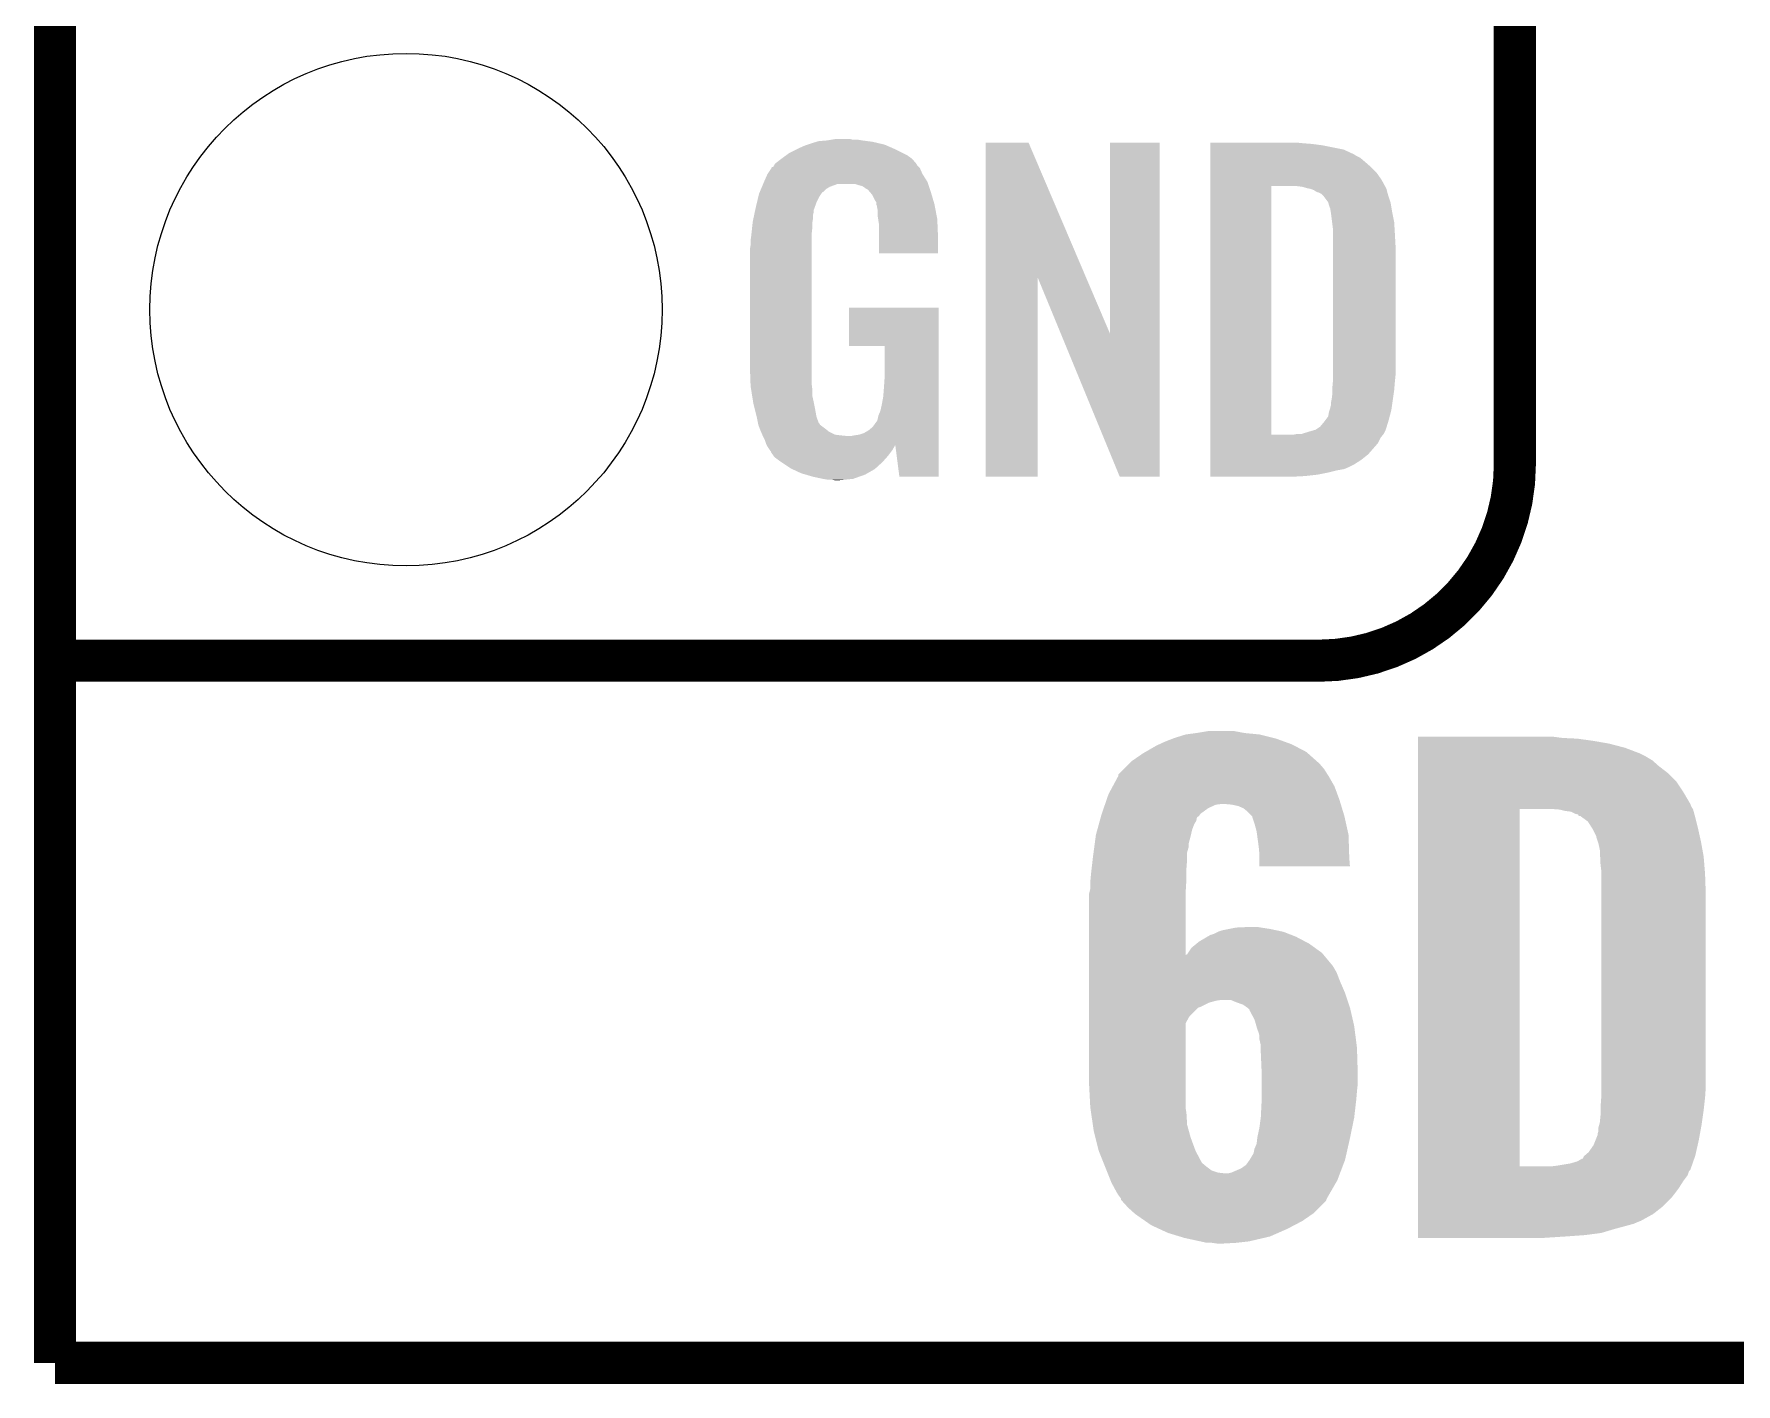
# Model space of a CAD drawing. Extents: x -1.3 to 24.2, y -3.9 to 39.2.
# Drawn here: x -1.35 to 4.81, y -3.89 to 1 of the extents above; entities that cross this region are included whole.
import ezdxf

# ---------------------------------------------------------------- set-up
doc = ezdxf.new("R2010")
doc.units = 0
doc.layers.get('0').update_dxf_attribs({"linetype": 'CONTINUOUS'})
for name, color, linetype in [('6DOF_IMU_14_CLICK_V100_GKO', 5, 'CONTINUOUS'), ('6DOF_IMU_14_CLICK_V100_GTO', 14, 'CONTINUOUS'), ('6DOF_IMU_14_CLICK_V100_GTS', 12, 'CONTINUOUS')]:
    doc.layers.add(name, color=color, linetype=linetype)

# ---------------------------------------------------------------- blocks, each defined once
blk = doc.blocks.new('ROUND_24')
blk.add_circle((0, 0), 0.9271)

msp = doc.modelspace()

# ---------------------------------------------------------------- linework, layer by layer
at = {"layer": '6DOF_IMU_14_CLICK_V100_GKO', "const_width": 0.1524}
for points in [[(-1.27, -3.81), (-1.27, 22.733)], [(-1.27, -3.81), (21.59, -3.81)]]:
    msp.add_lwpolyline(points, dxfattribs=at)
at = {"layer": '6DOF_IMU_14_CLICK_V100_GTO', "const_width": 0.1524}
for points in [[(4.0132, -0.5588), (4.0132, 18.3388)], [(-1.27, -1.27), (3.302, -1.27)]]:
    msp.add_lwpolyline(points, dxfattribs=at)
msp.add_lwpolyline([(3.302, -1.27, 0.4142136), (4.0132, -0.5588)], format="xyb", dxfattribs=at)
at = {"layer": '6DOF_IMU_14_CLICK_V100_GTO'}
for points in [[(1.53924, 0.61468), (1.554482, 0.61722), (1.617982, 0.61468), (1.607822, 0.61722)], [(1.3589, 0.5461), (1.37636, 0.558798), (1.831342, 0.5461), (1.813558, 0.558798)], [(1.37636, 0.558798), (1.386842, 0.56642), (1.813558, 0.558798), (1.798318, 0.56642)], [(1.386842, 0.56642), (1.41224, 0.57912), (1.798318, 0.56642), (1.77292, 0.57912)], [(1.41224, 0.57912), (1.4224, 0.5842), (1.77292, 0.57912), (1.761308, 0.5842)], [(1.4224, 0.5842), (1.44526, 0.59436), (1.761308, 0.5842), (1.738084, 0.59436)], [(1.44526, 0.59436), (1.452874, 0.596898), (1.738084, 0.59436), (1.732282, 0.596898)], [(1.452874, 0.596898), (1.46812, 0.60198), (1.732282, 0.596898), (1.710686, 0.60198)], [(1.46812, 0.60198), (1.485054, 0.60706), (1.710686, 0.60198), (1.689098, 0.60706)], [(1.485054, 0.60706), (1.493522, 0.6096), (1.689098, 0.60706), (1.67005, 0.6096)], [(1.493522, 0.6096), (1.524, 0.61214), (1.67005, 0.6096), (1.651, 0.61214)], [(1.524, 0.61214), (1.53924, 0.61468), (1.651, 0.61214), (1.635762, 0.61468)], [(2.098054, 0.116718), (2.098062, 0.604504), (2.461048, 0.116718), (2.252984, 0.604504)], [(2.098062, 0.604504), (2.098064, 0.60452), (2.252984, 0.604504), (2.098064, 0.60452)], [(2.54762, -0.086242), (2.547642, 0.604496), (2.727946, -0.086242), (2.72796, 0.604496)], [(2.547642, 0.604496), (2.547644, 0.60452), (2.72796, 0.604496), (2.547644, 0.60452)], [(2.910862, 0.60198), (2.910864, 0.60452), (3.24612, 0.60198), (3.22072, 0.60452)], [(2.910862, 0.59944), (2.910862, 0.60198), (3.27914, 0.59944), (3.24612, 0.60198)], [(2.910862, 0.59436), (2.910862, 0.59944), (3.317238, 0.59436), (3.27914, 0.59944)], [(2.910862, 0.579118), (2.910862, 0.59436), (3.393442, 0.579118), (3.317238, 0.59436)], [(2.910862, 0.56388), (2.910862, 0.579118), (3.42646, 0.56388), (3.393442, 0.579118)], [(2.910862, 0.561338), (2.910862, 0.56388), (3.431542, 0.561338), (3.42646, 0.56388)], [(2.910862, 0.55626), (2.910862, 0.561338), (3.439162, 0.55626), (3.431542, 0.561338)], [(2.910862, 0.54864), (2.910862, 0.55626), (3.454398, 0.54864), (3.439162, 0.55626)], [(1.308102, 0.490222), (1.323336, 0.513076), (1.869442, 0.490222), (1.859282, 0.513076)], [(1.323336, 0.513076), (1.32334, 0.513082), (1.859282, 0.513076), (1.859278, 0.513082)], [(1.32334, 0.513082), (1.323364, 0.51562), (1.859278, 0.513082), (1.85674, 0.51562)], [(1.323364, 0.51562), (1.328422, 0.51563), (1.85674, 0.51562), (1.85673, 0.51563)], [(1.328422, 0.51563), (1.332992, 0.523242), (1.85673, 0.51563), (1.849122, 0.523242)], [(1.332992, 0.523242), (1.33604, 0.528316), (1.849122, 0.523242), (1.846582, 0.528316)], [(1.33604, 0.528316), (1.336044, 0.528322), (1.846582, 0.528316), (1.846578, 0.528322)], [(1.336044, 0.528322), (1.3589, 0.5461), (1.846578, 0.528322), (1.831342, 0.5461)], [(2.91086, 0.4953), (2.910862, 0.515622), (3.51282, 0.4953), (3.4925, 0.515622)], [(2.91086, 0.4699), (2.91086, 0.4953), (3.5306, 0.4699), (3.51282, 0.4953)], [(2.910862, 0.5334), (2.910862, 0.54864), (3.47218, 0.5334), (3.454398, 0.54864)], [(2.910862, 0.515622), (2.910862, 0.5334), (3.4925, 0.515622), (3.47218, 0.5334)], [(1.280828, 0.426718), (1.285106, 0.436878), (1.511296, 0.426718), (1.521458, 0.436878)], [(1.285106, 0.436878), (1.288314, 0.4445), (1.521458, 0.436878), (1.534158, 0.4445)], [(1.288314, 0.4445), (1.292592, 0.454658), (1.534158, 0.4445), (1.562098, 0.454658)], [(1.292592, 0.45466), (1.295802, 0.462282), (1.889762, 0.45466), (1.88722, 0.462282)], [(1.292592, 0.454658), (1.292592, 0.45466), (1.562098, 0.454658), (1.625596, 0.45466)], [(1.295802, 0.462282), (1.29794, 0.46736), (1.88722, 0.462282), (1.88399, 0.46736)], [(1.29794, 0.46736), (1.3081, 0.49022), (1.88399, 0.46736), (1.869442, 0.49022)], [(1.3081, 0.49022), (1.308102, 0.490222), (1.869442, 0.49022), (1.869442, 0.490222)], [(1.640842, 0.44958), (1.625596, 0.45466), (1.891454, 0.44958), (1.889762, 0.45466)], [(1.651, 0.447042), (1.640842, 0.44958), (1.8923, 0.447042), (1.891454, 0.44958)], [(1.666238, 0.436882), (1.651, 0.447042), (1.895688, 0.436882), (1.8923, 0.447042)], [(1.671316, 0.434342), (1.666238, 0.436882), (1.896534, 0.434342), (1.895688, 0.436882)], [(1.680028, 0.42418), (1.671316, 0.434342), (1.89992, 0.42418), (1.896534, 0.434342)], [(2.910842, -0.452098), (2.91086, 0.447038), (3.131822, -0.452098), (3.131842, 0.447038)], [(2.91086, 0.44704), (2.91086, 0.4699), (3.54307, 0.44704), (3.5306, 0.4699)], [(2.91086, 0.447038), (2.91086, 0.44704), (3.131842, 0.447038), (3.223258, 0.44704)], [(3.243582, 0.4445), (3.223258, 0.44704), (3.544456, 0.4445), (3.54307, 0.44704)], [(3.25247, 0.44196), (3.243582, 0.4445), (3.54584, 0.44196), (3.544456, 0.4445)], [(3.261358, 0.43942), (3.25247, 0.44196), (3.547112, 0.43942), (3.54584, 0.44196)], [(3.274062, 0.436878), (3.261358, 0.43942), (3.548382, 0.436878), (3.547112, 0.43942)], [(3.286764, 0.431798), (3.274062, 0.436878), (3.549652, 0.431798), (3.548382, 0.436878)], [(3.294382, 0.42672), (3.286764, 0.431798), (3.55092, 0.42672), (3.549652, 0.431798)], [(1.26492, 0.36576), (1.270362, 0.388618), (1.477588, 0.36576), (1.4859, 0.388618)], [(1.270362, 0.388618), (1.2752, 0.408938), (1.4859, 0.388618), (1.49606, 0.408938)], [(1.2752, 0.408938), (1.277622, 0.419102), (1.49606, 0.408938), (1.502838, 0.419102)], [(1.277622, 0.419102), (1.279758, 0.424176), (1.502838, 0.419102), (1.506222, 0.424176)], [(1.279758, 0.424176), (1.280828, 0.426718), (1.506222, 0.424176), (1.511296, 0.426718)], [(1.68656, 0.416558), (1.680028, 0.42418), (1.902162, 0.416558), (1.89992, 0.42418)], [(1.69672, 0.396242), (1.68656, 0.416558), (1.908138, 0.396242), (1.902162, 0.416558)], [(1.701796, 0.388626), (1.69672, 0.396242), (1.910378, 0.388626), (1.908138, 0.396242)], [(1.7018, 0.381004), (1.701796, 0.388626), (1.91262, 0.381004), (1.910378, 0.388626)], [(1.701802, 0.381002), (1.7018, 0.381004), (1.91262, 0.381002), (1.91262, 0.381004)], [(1.704338, 0.375924), (1.701802, 0.381002), (1.913588, 0.375924), (1.91262, 0.381002)], [(1.70434, 0.373382), (1.704338, 0.375924), (1.914072, 0.373382), (1.913588, 0.375924)], [(1.70688, 0.360682), (1.70434, 0.373382), (1.916492, 0.360682), (1.914072, 0.373382)], [(3.299464, 0.42418), (3.294382, 0.42672), (3.551646, 0.42418), (3.55092, 0.42672)], [(3.302004, 0.424178), (3.299464, 0.42418), (3.551648, 0.424178), (3.551646, 0.42418)], [(3.31216, 0.419098), (3.302004, 0.424178), (3.553098, 0.419098), (3.551648, 0.424178)], [(3.322318, 0.40894), (3.31216, 0.419098), (3.556, 0.40894), (3.553098, 0.419098)], [(3.32232, 0.408938), (3.322318, 0.40894), (3.556002, 0.408938), (3.556, 0.40894)], [(3.337562, 0.388618), (3.32232, 0.408938), (3.562774, 0.388618), (3.556002, 0.408938)], [(3.338198, 0.38608), (3.337562, 0.388618), (3.56362, 0.38608), (3.562774, 0.388618)], [(3.3401, 0.378462), (3.338198, 0.38608), (3.56489, 0.378462), (3.56362, 0.38608)], [(3.34264, 0.37084), (3.3401, 0.378462), (3.56616, 0.37084), (3.56489, 0.378462)], [(3.34518, 0.365756), (3.34264, 0.37084), (3.567008, 0.365756), (3.56616, 0.37084)], [(1.25262, 0.29718), (1.254492, 0.314958), (1.47066, 0.29718), (1.47066, 0.314958)], [(1.254492, 0.314958), (1.25476, 0.3175), (1.47066, 0.314958), (1.471082, 0.3175)], [(1.25476, 0.3175), (1.257432, 0.330198), (1.471082, 0.3175), (1.4732, 0.330198)], [(1.257432, 0.330198), (1.260106, 0.342898), (1.4732, 0.330198), (1.4732, 0.342898)], [(1.260106, 0.342898), (1.262244, 0.353058), (1.4732, 0.342898), (1.47574, 0.353058)], [(1.262244, 0.353058), (1.263848, 0.360676), (1.47574, 0.353058), (1.47574, 0.360676)], [(1.263848, 0.360676), (1.26492, 0.36576), (1.47574, 0.360676), (1.477588, 0.36576)], [(1.70688, 0.340362), (1.70688, 0.360682), (1.920362, 0.340362), (1.916492, 0.360682)], [(1.708836, 0.327658), (1.70688, 0.340362), (1.92278, 0.327658), (1.920362, 0.340362)], [(1.71196, 0.307342), (1.708836, 0.327658), (1.923628, 0.307342), (1.92278, 0.327658)], [(3.34518, 0.363218), (3.34518, 0.365756), (3.567432, 0.363218), (3.567008, 0.365756)], [(3.34645, 0.3556), (3.34518, 0.363218), (3.5687, 0.3556), (3.567432, 0.363218)], [(3.34772, 0.34798), (3.34645, 0.3556), (3.570224, 0.34798), (3.5687, 0.3556)], [(3.35153, 0.3175), (3.34772, 0.34798), (3.57632, 0.3175), (3.570224, 0.34798)], [(3.35534, 0.287018), (3.35153, 0.3175), (3.578114, 0.287018), (3.57632, 0.3175)], [(1.24714, 0.25146), (1.24968, 0.26924), (1.46812, 0.25146), (1.46812, 0.26924)], [(1.24714, 0.233682), (1.24714, 0.25146), (1.46812, 0.233682), (1.46812, 0.25146)], [(1.24968, 0.26924), (1.250214, 0.274318), (1.46812, 0.26924), (1.46812, 0.274318)], [(1.250214, 0.274318), (1.25262, 0.29718), (1.46812, 0.274318), (1.47066, 0.29718)], [(1.71196, 0.2667), (1.71196, 0.307342), (1.92532, 0.2667), (1.923628, 0.307342)], [(1.71196, 0.203224), (1.71196, 0.2667), (1.925296, 0.203224), (1.92532, 0.2667)], [(3.35534, 0.27432), (3.35534, 0.287018), (3.57886, 0.27432), (3.578114, 0.287018)], [(3.35534, 0.228602), (3.35534, 0.27432), (3.5814, 0.228602), (3.57886, 0.27432)], [(1.2446, 0.218442), (1.24714, 0.233682), (1.46812, 0.218442), (1.46812, 0.233682)], [(1.2446, -0.20574), (1.2446, 0.218442), (1.46812, -0.20574), (1.46812, 0.218442)], [(1.925296, 0.2032), (1.71196, 0.203224), (1.925296, 0.2032), (1.925296, 0.203224)], [(3.35534, -0.23622), (3.35534, 0.228602), (3.5814, -0.23622), (3.5814, 0.228602)], [(2.09804, -0.604496), (2.098054, 0.116718), (2.285976, -0.604496), (2.286, 0.116718)], [(2.36963, -0.086242), (2.286, 0.116718), (2.54762, -0.086242), (2.461048, 0.116718)], [(1.60274, -0.132056), (1.602762, 0.007596), (1.927854, -0.132056), (1.92786, 0.007596)], [(1.602762, 0.007596), (1.602764, 0.00762), (1.92786, 0.007596), (1.602764, 0.00762)], [(2.583176, -0.604504), (2.36963, -0.086242), (2.727936, -0.604504), (2.727946, -0.086242)], [(1.732256, -0.13208), (1.60274, -0.132056), (1.927854, -0.13208), (1.927854, -0.132056)], [(1.73228, -0.243842), (1.732256, -0.13208), (1.92785, -0.243842), (1.927854, -0.13208)], [(1.246868, -0.26924), (1.2446, -0.20574), (1.46812, -0.26924), (1.46812, -0.20574)], [(1.72974, -0.28194), (1.73228, -0.243842), (1.927848, -0.28194), (1.92785, -0.243842)], [(3.35534, -0.25146), (3.35534, -0.23622), (3.579876, -0.25146), (3.5814, -0.23622)], [(1.24714, -0.276858), (1.246868, -0.26924), (1.469074, -0.276858), (1.46812, -0.26924)], [(1.249174, -0.289562), (1.24714, -0.276858), (1.47066, -0.289562), (1.469074, -0.276858)], [(1.252832, -0.312422), (1.249174, -0.289562), (1.47066, -0.312422), (1.47066, -0.289562)], [(1.7272, -0.31496), (1.72974, -0.28194), (1.927846, -0.31496), (1.927848, -0.28194)], [(3.35026, -0.322578), (3.3528, -0.30226), (3.571966, -0.322578), (3.574868, -0.30226)], [(3.3528, -0.279398), (3.354416, -0.26162), (3.577378, -0.279398), (3.57886, -0.26162)], [(3.3528, -0.2921), (3.3528, -0.279398), (3.57632, -0.2921), (3.577378, -0.279398)], [(3.3528, -0.30226), (3.3528, -0.2921), (3.574868, -0.30226), (3.57632, -0.2921)], [(3.354416, -0.26162), (3.35534, -0.25146), (3.57886, -0.26162), (3.579876, -0.25146)], [(1.256488, -0.33528), (1.252832, -0.312422), (1.47574, -0.33528), (1.47066, -0.312422)], [(1.2573, -0.34036), (1.256488, -0.33528), (1.476756, -0.34036), (1.47574, -0.33528)], [(1.26238, -0.36068), (1.2573, -0.34036), (1.48082, -0.36068), (1.476756, -0.34036)], [(1.269366, -0.388622), (1.26238, -0.36068), (1.485902, -0.388622), (1.48082, -0.36068)], [(1.709422, -0.383538), (1.71704, -0.365758), (1.927844, -0.383538), (1.927844, -0.365758)], [(1.71704, -0.365758), (1.72212, -0.3429), (1.927844, -0.365758), (1.927846, -0.3429)], [(1.72212, -0.3429), (1.7272, -0.31496), (1.927846, -0.3429), (1.927846, -0.31496)], [(3.3401, -0.37084), (3.342638, -0.363222), (3.564128, -0.37084), (3.56616, -0.363222)], [(3.342638, -0.363222), (3.345178, -0.355602), (3.56616, -0.363222), (3.567248, -0.355602)], [(3.345178, -0.355602), (3.34518, -0.353064), (3.567248, -0.355602), (3.56761, -0.353064)], [(3.34518, -0.353064), (3.347718, -0.345442), (3.56761, -0.353064), (3.568698, -0.345442)], [(3.347718, -0.345442), (3.34772, -0.335282), (3.568698, -0.345442), (3.57015, -0.335282)], [(3.34772, -0.335282), (3.35026, -0.322578), (3.57015, -0.335282), (3.571966, -0.322578)], [(1.27, -0.39116), (1.269366, -0.388622), (1.486856, -0.39116), (1.485902, -0.388622)], [(1.273556, -0.408938), (1.27, -0.39116), (1.493524, -0.408938), (1.486856, -0.39116)], [(1.274066, -0.411484), (1.273556, -0.408938), (1.496062, -0.411484), (1.493524, -0.408938)], [(1.27508, -0.416558), (1.274066, -0.411484), (1.498604, -0.416558), (1.496062, -0.411484)], [(1.280796, -0.4318), (1.27508, -0.416558), (1.51892, -0.4318), (1.498604, -0.416558)], [(1.673856, -0.43688), (1.689102, -0.424178), (1.927842, -0.43688), (1.927842, -0.424178)], [(1.689102, -0.424178), (1.701802, -0.406398), (1.927842, -0.424178), (1.927842, -0.406398)], [(1.701802, -0.406398), (1.70434, -0.403856), (1.927842, -0.406398), (1.927842, -0.403856)], [(1.70434, -0.403856), (1.70688, -0.396238), (1.927842, -0.403856), (1.927844, -0.396238)], [(1.70688, -0.396238), (1.709422, -0.383538), (1.927844, -0.396238), (1.927844, -0.383538)], [(3.291842, -0.43434), (3.30708, -0.42418), (3.54584, -0.43434), (3.548966, -0.42418)], [(3.30708, -0.42418), (3.309622, -0.421638), (3.548966, -0.42418), (3.549748, -0.421638)], [(3.309622, -0.421638), (3.32232, -0.4064), (3.549748, -0.421638), (3.554436, -0.4064)], [(3.32232, -0.4064), (3.32613, -0.40132), (3.554436, -0.4064), (3.556, -0.40132)], [(3.32613, -0.40132), (3.337558, -0.386086), (3.556, -0.40132), (3.560062, -0.386086)], [(3.337558, -0.386086), (3.3401, -0.37084), (3.560062, -0.386086), (3.564128, -0.37084)], [(1.2827, -0.43688), (1.280796, -0.4318), (1.52527, -0.43688), (1.51892, -0.4318)], [(1.284878, -0.441962), (1.2827, -0.43688), (1.531622, -0.441962), (1.52527, -0.43688)], [(1.289232, -0.45212), (1.284878, -0.441962), (1.551944, -0.45212), (1.531622, -0.441962)], [(1.29032, -0.45466), (1.289232, -0.45212), (1.57226, -0.45466), (1.551944, -0.45212)], [(1.29159, -0.4572), (1.29032, -0.45466), (1.597658, -0.4572), (1.57226, -0.45466)], [(1.29794, -0.4699), (1.29159, -0.4572), (1.92784, -0.4699), (1.92784, -0.4572)], [(1.30302, -0.485138), (1.29794, -0.4699), (1.92784, -0.485138), (1.92784, -0.4699)], [(1.303804, -0.486706), (1.30302, -0.485138), (1.92784, -0.486706), (1.92784, -0.485138)], [(1.303806, -0.486708), (1.303804, -0.486706), (1.77038, -0.486708), (1.7704, -0.486706)], [(1.305564, -0.490224), (1.303806, -0.486708), (1.770378, -0.490224), (1.77038, -0.486708)], [(1.3081, -0.495298), (1.305564, -0.490224), (1.767478, -0.495298), (1.770378, -0.490224)], [(1.610362, -0.4572), (1.62306, -0.45466), (1.92784, -0.4572), (1.92784, -0.45466)], [(1.62306, -0.45466), (1.640842, -0.452118), (1.92784, -0.45466), (1.92784, -0.452118)], [(1.640842, -0.452118), (1.656082, -0.44704), (1.92784, -0.452118), (1.927842, -0.44704)], [(1.656082, -0.44704), (1.673856, -0.43688), (1.927842, -0.44704), (1.927842, -0.43688)], [(1.785618, -0.604498), (1.7704, -0.486706), (1.927836, -0.604498), (1.92784, -0.486706)], [(2.91084, -0.523242), (2.910842, -0.482598), (3.482338, -0.523242), (3.5179, -0.482598)], [(2.910842, -0.45212), (2.910842, -0.452098), (3.213098, -0.45212), (3.131822, -0.452098)], [(2.910842, -0.462282), (2.910842, -0.45212), (3.528058, -0.462282), (3.536186, -0.45212)], [(2.910842, -0.482598), (2.910842, -0.462282), (3.5179, -0.482598), (3.528058, -0.462282)], [(3.213098, -0.45212), (3.225798, -0.44958), (3.536186, -0.45212), (3.538218, -0.44958)], [(3.241036, -0.44958), (3.241042, -0.449578), (3.538218, -0.44958), (3.53822, -0.449578)], [(3.241042, -0.449578), (3.27406, -0.43942), (3.53822, -0.449578), (3.543298, -0.43942)], [(3.27406, -0.43942), (3.29184, -0.434342), (3.543298, -0.43942), (3.545838, -0.434342)], [(3.29184, -0.434342), (3.291842, -0.43434), (3.545838, -0.434342), (3.54584, -0.43434)], [(1.316568, -0.508), (1.3081, -0.495298), (1.76022, -0.508), (1.767478, -0.495298)], [(1.31826, -0.51054), (1.316568, -0.508), (1.758314, -0.51054), (1.76022, -0.508)], [(1.320794, -0.513074), (1.31826, -0.51054), (1.756414, -0.513074), (1.758314, -0.51054)], [(1.3208, -0.515618), (1.320794, -0.513074), (1.754506, -0.515618), (1.756414, -0.513074)], [(1.329872, -0.52832), (1.3208, -0.515618), (1.74498, -0.52832), (1.754506, -0.515618)], [(1.333498, -0.533398), (1.329872, -0.52832), (1.740466, -0.533398), (1.74498, -0.52832)], [(1.35382, -0.54864), (1.333498, -0.533398), (1.726916, -0.54864), (1.740466, -0.533398)], [(1.357632, -0.55118), (1.35382, -0.54864), (1.72466, -0.55118), (1.726916, -0.54864)], [(1.391918, -0.574038), (1.357632, -0.55118), (1.699516, -0.574038), (1.72466, -0.55118)], [(2.91084, -0.54356), (2.91084, -0.523242), (3.456938, -0.54356), (3.482338, -0.523242)], [(2.91084, -0.56134), (2.91084, -0.54356), (3.428998, -0.56134), (3.456938, -0.54356)], [(1.39737, -0.576582), (1.391918, -0.574038), (1.696718, -0.576582), (1.699516, -0.574038)], [(1.43002, -0.59182), (1.39737, -0.576582), (1.670048, -0.59182), (1.696718, -0.576582)], [(1.447292, -0.5969), (1.43002, -0.59182), (1.661158, -0.5969), (1.670048, -0.59182)], [(1.4732, -0.60452), (1.447292, -0.5969), (1.639568, -0.60452), (1.661158, -0.5969)], [(1.50876, -0.61214), (1.4732, -0.60452), (1.617978, -0.61214), (1.639568, -0.60452)], [(1.523998, -0.61468), (1.50876, -0.61214), (1.59258, -0.61468), (1.617978, -0.61214)], [(1.551938, -0.61722), (1.539238, -0.61468), (1.567182, -0.61722), (1.59258, -0.61468)], [(1.927836, -0.60452), (1.785618, -0.604498), (1.927836, -0.60452), (1.927836, -0.604498)], [(2.285976, -0.60452), (2.09804, -0.604496), (2.285976, -0.60452), (2.285976, -0.604496)], [(2.727936, -0.60452), (2.583176, -0.604504), (2.727936, -0.60452), (2.727936, -0.604504)], [(2.91084, -0.56896), (2.91084, -0.56134), (3.41376, -0.56896), (3.428998, -0.56134)], [(2.91084, -0.57658), (2.91084, -0.56896), (3.395978, -0.57658), (3.41376, -0.56896)], [(2.91084, -0.58166), (2.91084, -0.57658), (3.36804, -0.58166), (3.395978, -0.57658)], [(2.91084, -0.58928), (2.91084, -0.58166), (3.33756, -0.58928), (3.36804, -0.58166)], [(2.91084, -0.5969), (2.91084, -0.58928), (3.29946, -0.5969), (3.33756, -0.58928)], [(2.91084, -0.60198), (2.91084, -0.5969), (3.25374, -0.60198), (3.29946, -0.5969)], [(2.91084, -0.604496), (2.91084, -0.60198), (3.205936, -0.604496), (3.25374, -0.60198)], [(3.205482, -0.60452), (2.91084, -0.604496), (3.205482, -0.60452), (3.205936, -0.604496)], [(2.781298, -1.5494), (2.821942, -1.5367), (3.139434, -1.5494), (3.08864, -1.5367)], [(2.821942, -1.5367), (2.86004, -1.53162), (3.08864, -1.5367), (3.035298, -1.53162)], [(2.86004, -1.53162), (2.905762, -1.524), (3.035298, -1.53162), (2.994662, -1.524)], [(2.666998, -1.60528), (2.675768, -1.600202), (3.264532, -1.60528), (3.258818, -1.600202)], [(2.675768, -1.600202), (2.71526, -1.57734), (3.258818, -1.600202), (3.21518, -1.57734)], [(2.71526, -1.57734), (2.726266, -1.57226), (3.21518, -1.57734), (3.205482, -1.57226)], [(2.726266, -1.57226), (2.74828, -1.5621), (3.205482, -1.57226), (3.17754, -1.5621)], [(2.74828, -1.5621), (2.774688, -1.551942), (3.17754, -1.5621), (3.1496, -1.551942)], [(2.774688, -1.551942), (2.781298, -1.5494), (3.1496, -1.551942), (3.139434, -1.5494)], [(3.662702, -1.5494), (3.662704, -1.54432), (4.18592, -1.5494), (4.14782, -1.54432)], [(3.662702, -1.55194), (3.662702, -1.5494), (4.239258, -1.55194), (4.18592, -1.5494)], [(3.662702, -1.55956), (3.662702, -1.55194), (4.29514, -1.55956), (4.239258, -1.55194)], [(3.662702, -1.56972), (3.662702, -1.55956), (4.35356, -1.56972), (4.29514, -1.55956)], [(3.662702, -1.584962), (3.662702, -1.56972), (4.411982, -1.584962), (4.35356, -1.56972)], [(3.662702, -1.60528), (3.662702, -1.584962), (4.46532, -1.60528), (4.411982, -1.584962)], [(2.578106, -1.681474), (2.598418, -1.661162), (3.335246, -1.681474), (3.32232, -1.661162)], [(2.598418, -1.661162), (2.6162, -1.64338), (3.32232, -1.661162), (3.30708, -1.64338)], [(2.6162, -1.64338), (2.61874, -1.64084), (3.30708, -1.64338), (3.30454, -1.64084)], [(2.61874, -1.64084), (2.62636, -1.63322), (3.30454, -1.64084), (3.295968, -1.63322)], [(2.62636, -1.63322), (2.666998, -1.60528), (3.295968, -1.63322), (3.264532, -1.60528)], [(3.662702, -1.61544), (3.662702, -1.60528), (4.485638, -1.61544), (4.46532, -1.60528)], [(3.662702, -1.630682), (3.662702, -1.61544), (4.511042, -1.630682), (4.485638, -1.61544)], [(3.662702, -1.650998), (3.662702, -1.630682), (4.533898, -1.650998), (4.511042, -1.630682)], [(3.662702, -1.676402), (3.662702, -1.650998), (4.56692, -1.676402), (4.533898, -1.650998)], [(2.55758, -1.724662), (2.576728, -1.6891), (3.36042, -1.724662), (3.340098, -1.6891)], [(2.576728, -1.6891), (2.5781, -1.686554), (3.340098, -1.6891), (3.338478, -1.686554)], [(2.5781, -1.686554), (2.578106, -1.681474), (3.338478, -1.686554), (3.335246, -1.681474)], [(3.6627, -1.70688), (3.662702, -1.676402), (4.5974, -1.70688), (4.56692, -1.676402)], [(3.6627, -1.744978), (3.6627, -1.70688), (4.6228, -1.744978), (4.5974, -1.70688)], [(2.530276, -1.78816), (2.535532, -1.77292), (3.38284, -1.78816), (3.3782, -1.77292)], [(2.535532, -1.77292), (2.54254, -1.752598), (3.3782, -1.77292), (3.370714, -1.752598)], [(2.54254, -1.752598), (2.55758, -1.724662), (3.370714, -1.752598), (3.36042, -1.724662)], [(3.6627, -1.788158), (3.6627, -1.744978), (4.6482, -1.788158), (4.6228, -1.744978)], [(2.510832, -1.849122), (2.514334, -1.836428), (2.86004, -1.849122), (2.862578, -1.836428)], [(2.514334, -1.836428), (2.515738, -1.831342), (2.862578, -1.836428), (2.870198, -1.831342)], [(2.515738, -1.831342), (2.51714, -1.82626), (2.870198, -1.831342), (2.873586, -1.82626)], [(2.51714, -1.82626), (2.518014, -1.823722), (2.873586, -1.82626), (2.875278, -1.823722)], [(2.518014, -1.823722), (2.52502, -1.803402), (2.875278, -1.823722), (2.903222, -1.803402)], [(2.52502, -1.803402), (2.5294, -1.790702), (2.903222, -1.803402), (2.931158, -1.790702)], [(2.5294, -1.790702), (2.530276, -1.78816), (2.931158, -1.790702), (2.95148, -1.78816)], [(2.989578, -1.7907), (2.961642, -1.78816), (3.383612, -1.7907), (3.38284, -1.78816)], [(3.012438, -1.79578), (2.989578, -1.7907), (3.385158, -1.79578), (3.383612, -1.7907)], [(3.030218, -1.8034), (3.012438, -1.79578), (3.387478, -1.8034), (3.385158, -1.79578)], [(3.042918, -1.813558), (3.030218, -1.8034), (3.39057, -1.813558), (3.387478, -1.8034)], [(3.0607, -1.83134), (3.042918, -1.813558), (3.39598, -1.83134), (3.39057, -1.813558)], [(3.063234, -1.833874), (3.0607, -1.83134), (3.396544, -1.833874), (3.39598, -1.83134)], [(3.06324, -1.836416), (3.063234, -1.833874), (3.397108, -1.836416), (3.396544, -1.833874)], [(3.07086, -1.85928), (3.06324, -1.836416), (3.40219, -1.85928), (3.397108, -1.836416)], [(3.662682, -3.098778), (3.6627, -1.80594), (4.03098, -3.098778), (4.031002, -1.80594)], [(3.6627, -1.795782), (3.6627, -1.788158), (4.65074, -1.795782), (4.6482, -1.788158)], [(3.6627, -1.80594), (3.6627, -1.795782), (4.65684, -1.80594), (4.65074, -1.795782)], [(4.175734, -1.808478), (4.14274, -1.80594), (4.658362, -1.808478), (4.65684, -1.80594)], [(4.17576, -1.80848), (4.175734, -1.808478), (4.658364, -1.80848), (4.658362, -1.808478)], [(4.196082, -1.81356), (4.17576, -1.80848), (4.659748, -1.81356), (4.658364, -1.80848)], [(4.216402, -1.816102), (4.196082, -1.81356), (4.660442, -1.816102), (4.659748, -1.81356)], [(4.231642, -1.823722), (4.216402, -1.816102), (4.66252, -1.823722), (4.660442, -1.816102)], [(4.241802, -1.82627), (4.231642, -1.823722), (4.663214, -1.82627), (4.66252, -1.823722)], [(4.244354, -1.83134), (4.241802, -1.82627), (4.664596, -1.83134), (4.663214, -1.82627)], [(4.249426, -1.831344), (4.244354, -1.83134), (4.664598, -1.831344), (4.664596, -1.83134)], [(4.256406, -1.83642), (4.249426, -1.831344), (4.66598, -1.83642), (4.664598, -1.831344)], [(4.277362, -1.851664), (4.256406, -1.83642), (4.669792, -1.851664), (4.66598, -1.83642)], [(2.492416, -1.932942), (2.496142, -1.905), (2.8321, -1.932942), (2.83972, -1.905)], [(2.496142, -1.905), (2.49682, -1.899918), (2.83972, -1.905), (2.840848, -1.899918)], [(2.49682, -1.899918), (2.501722, -1.882142), (2.840848, -1.899918), (2.8448, -1.882142)], [(2.501722, -1.882142), (2.50733, -1.861816), (2.8448, -1.882142), (2.85242, -1.861816)], [(2.50733, -1.861816), (2.510832, -1.849122), (2.85242, -1.861816), (2.86004, -1.849122)], [(3.07848, -1.887218), (3.07086, -1.85928), (3.408398, -1.887218), (3.40219, -1.85928)], [(3.080214, -1.899922), (3.07848, -1.887218), (3.41122, -1.899922), (3.408398, -1.887218)], [(3.0861, -1.9431), (3.080214, -1.899922), (3.41257, -1.9431), (3.41122, -1.899922)], [(4.293524, -1.87706), (4.277362, -1.851664), (4.67614, -1.87706), (4.669792, -1.851664)], [(4.29514, -1.879602), (4.293524, -1.87706), (4.676706, -1.879602), (4.67614, -1.87706)], [(4.30784, -1.905004), (4.29514, -1.879602), (4.68235, -1.905004), (4.676706, -1.879602)], [(4.307842, -1.907542), (4.30784, -1.905004), (4.682914, -1.907542), (4.68235, -1.905004)], [(4.312922, -1.92278), (4.307842, -1.907542), (4.6863, -1.92278), (4.682914, -1.907542)], [(2.48666, -1.97612), (2.488352, -1.963422), (2.82702, -1.97612), (2.82702, -1.963422)], [(2.488352, -1.963422), (2.490722, -1.945644), (2.82702, -1.963422), (2.8321, -1.945644)], [(2.490722, -1.945644), (2.492416, -1.932942), (2.8321, -1.945644), (2.8321, -1.932942)], [(3.08864, -1.97104), (3.0861, -1.9431), (3.413444, -1.97104), (3.41257, -1.9431)], [(3.08864, -1.981198), (3.08864, -1.97104), (3.41376, -1.981198), (3.413444, -1.97104)], [(4.31546, -1.930402), (4.312922, -1.92278), (4.687686, -1.930402), (4.6863, -1.92278)], [(4.32054, -1.953262), (4.31546, -1.930402), (4.691844, -1.953262), (4.687686, -1.930402)], [(4.32175, -1.978658), (4.32054, -1.953262), (4.69646, -1.978658), (4.691844, -1.953262)], [(2.47904, -2.04216), (2.481384, -2.021838), (2.82448, -2.04216), (2.82448, -2.021838)], [(2.481384, -2.021838), (2.485194, -1.98882), (2.82448, -2.021838), (2.82702, -1.98882)], [(2.485194, -1.98882), (2.48666, -1.97612), (2.82702, -1.98882), (2.82702, -1.97612)], [(3.08864, -2.014196), (3.08864, -1.981198), (3.416274, -2.014196), (3.41376, -1.981198)], [(3.416274, -2.01422), (3.08864, -2.014196), (3.416274, -2.01422), (3.416274, -2.014196)], [(4.32308, -2.006598), (4.32175, -1.978658), (4.698696, -2.006598), (4.69646, -1.978658)], [(4.32562, -2.026922), (4.32308, -2.006598), (4.700322, -2.026922), (4.698696, -2.006598)], [(4.32562, -2.04216), (4.32562, -2.026922), (4.70154, -2.04216), (4.700322, -2.026922)], [(2.4765, -2.0701), (2.477422, -2.05994), (2.823882, -2.0701), (2.82448, -2.05994)], [(2.4765, -2.095498), (2.4765, -2.0701), (2.822388, -2.095498), (2.823882, -2.0701)], [(2.477422, -2.05994), (2.47904, -2.04216), (2.82448, -2.05994), (2.82448, -2.04216)], [(4.32562, -2.11328), (4.32562, -2.04216), (4.70408, -2.11328), (4.70154, -2.04216)], [(2.47142, -2.115818), (2.474594, -2.103118), (2.821942, -2.115818), (2.82194, -2.103118)], [(2.47142, -2.334242), (2.47142, -2.115818), (2.821972, -2.334242), (2.821942, -2.115818)], [(2.474594, -2.103118), (2.4765, -2.095498), (2.82194, -2.103118), (2.822388, -2.095498)], [(4.32562, -2.81178), (4.32562, -2.11328), (4.70408, -2.81178), (4.70408, -2.11328)], [(2.870202, -2.285998), (2.900426, -2.26822), (3.254498, -2.285998), (3.220722, -2.26822)], [(2.900426, -2.26822), (2.913382, -2.2606), (3.220722, -2.26822), (3.201126, -2.2606)], [(2.913382, -2.2606), (2.915922, -2.260598), (3.201126, -2.2606), (3.201122, -2.260598)], [(2.915922, -2.260598), (2.92354, -2.25806), (3.201122, -2.260598), (3.194594, -2.25806)], [(2.92354, -2.25806), (2.938776, -2.250442), (3.194594, -2.25806), (3.175002, -2.250442)], [(2.938776, -2.250442), (2.938782, -2.25044), (3.175002, -2.250442), (3.174994, -2.25044)], [(2.938782, -2.25044), (2.954022, -2.24536), (3.174994, -2.25044), (3.150868, -2.24536)], [(2.954022, -2.24536), (2.979422, -2.24028), (3.150868, -2.24536), (3.12674, -2.24028)], [(2.979422, -2.24028), (3.004822, -2.2352), (3.12674, -2.24028), (3.09372, -2.2352)], [(3.004822, -2.2352), (3.0607, -2.23266), (3.09372, -2.2352), (3.078482, -2.23266)], [(2.47142, -2.37236), (2.47142, -2.334242), (3.3528, -2.37236), (3.321036, -2.334242)], [(2.821972, -2.334242), (2.827018, -2.331716), (3.321036, -2.334242), (3.318932, -2.331716)], [(2.827018, -2.331716), (2.8304, -2.326642), (3.318932, -2.331716), (3.314702, -2.326642)], [(2.8304, -2.326642), (2.842262, -2.308858), (3.314702, -2.326642), (3.290078, -2.308858)], [(2.842262, -2.308858), (2.860882, -2.293622), (3.290078, -2.308858), (3.268982, -2.293622)], [(2.860882, -2.293622), (2.870202, -2.285998), (3.268982, -2.293622), (3.254498, -2.285998)], [(2.47142, -2.379978), (2.47142, -2.37236), (3.357878, -2.379978), (3.3528, -2.37236)], [(2.47142, -2.39776), (2.47142, -2.379978), (3.36804, -2.39776), (3.357878, -2.379978)], [(2.47142, -2.43078), (2.47142, -2.39776), (3.38074, -2.43078), (3.36804, -2.39776)], [(2.47142, -2.47142), (2.47142, -2.43078), (3.39852, -2.47142), (3.38074, -2.43078)], [(2.47142, -2.49682), (2.47142, -2.47142), (3.406986, -2.49682), (3.39852, -2.47142)], [(2.47142, -2.49936), (2.47142, -2.49682), (2.933702, -2.49936), (2.954022, -2.49682)], [(2.47142, -2.506978), (2.47142, -2.49936), (2.905762, -2.506978), (2.933702, -2.49936)], [(2.47142, -2.52222), (2.47142, -2.506978), (2.87528, -2.52222), (2.905762, -2.506978)], [(2.47142, -2.52476), (2.47142, -2.52222), (2.867664, -2.52476), (2.87528, -2.52222)], [(2.47142, -2.55778), (2.47142, -2.52476), (2.834642, -2.55778), (2.867664, -2.52476)], [(3.00228, -2.50444), (2.984496, -2.49682), (3.409526, -2.50444), (3.406986, -2.49682)], [(3.030222, -2.514602), (3.00228, -2.50444), (3.412914, -2.514602), (3.409526, -2.50444)], [(3.044444, -2.52476), (3.030222, -2.514602), (3.416298, -2.52476), (3.412914, -2.514602)], [(3.048002, -2.527302), (3.044444, -2.52476), (3.416886, -2.527302), (3.416298, -2.52476)], [(2.47142, -2.580636), (2.47142, -2.55778), (2.821942, -2.580636), (2.834642, -2.55778)], [(2.47142, -2.788922), (2.47142, -2.580636), (2.82194, -2.788922), (2.821942, -2.580636)], [(3.05308, -2.532386), (3.048002, -2.527302), (3.41806, -2.532386), (3.416886, -2.527302)], [(3.053082, -2.534924), (3.05308, -2.532386), (3.418644, -2.534924), (3.41806, -2.532386)], [(3.070862, -2.567942), (3.053082, -2.534924), (3.426266, -2.567942), (3.418644, -2.534924)], [(3.077392, -2.5908), (3.070862, -2.567942), (3.43154, -2.5908), (3.426266, -2.567942)], [(3.08102, -2.603502), (3.077392, -2.5908), (3.43318, -2.603502), (3.43154, -2.5908)], [(3.0861, -2.616202), (3.08102, -2.603502), (3.434818, -2.616202), (3.43318, -2.603502)], [(3.08864, -2.626362), (3.0861, -2.616202), (3.43613, -2.626362), (3.434818, -2.616202)], [(3.08864, -2.639062), (3.08864, -2.626362), (3.437768, -2.639062), (3.43613, -2.626362)], [(3.09372, -2.661922), (3.08864, -2.639062), (3.440718, -2.661922), (3.437768, -2.639062)], [(3.09372, -2.66954), (3.09372, -2.661922), (3.4417, -2.66954), (3.440718, -2.661922)], [(3.09372, -2.68986), (3.09372, -2.66954), (3.442316, -2.68986), (3.4417, -2.66954)], [(3.09626, -2.74828), (3.09372, -2.68986), (3.444088, -2.74828), (3.442316, -2.68986)], [(3.09626, -2.75336), (3.09626, -2.74828), (3.44424, -2.75336), (3.444088, -2.74828)], [(3.09626, -2.80416), (3.09626, -2.75336), (3.44424, -2.80416), (3.44424, -2.75336)], [(2.4765, -2.88544), (2.47142, -2.788922), (2.82194, -2.88544), (2.82194, -2.788922)], [(3.09626, -2.82702), (3.09626, -2.80416), (3.4417, -2.82702), (3.44424, -2.80416)], [(3.09626, -2.8575), (3.09626, -2.82702), (3.43916, -2.8575), (3.4417, -2.82702)], [(4.32562, -2.84988), (4.32562, -2.81178), (4.70154, -2.84988), (4.70408, -2.81178)], [(2.477248, -2.890518), (2.4765, -2.88544), (2.82194, -2.890518), (2.82194, -2.88544)], [(2.479488, -2.905758), (2.477248, -2.890518), (2.82448, -2.905758), (2.82194, -2.890518)], [(3.09372, -2.920998), (3.09626, -2.8702), (3.431832, -2.920998), (3.437694, -2.8702)], [(3.09626, -2.8702), (3.09626, -2.8575), (3.437694, -2.8702), (3.43916, -2.8575)], [(4.32308, -2.887978), (4.32562, -2.85242), (4.697306, -2.887978), (4.701256, -2.85242)], [(4.32308, -2.8956), (4.32308, -2.887978), (4.69646, -2.8956), (4.697306, -2.887978)], [(4.32562, -2.85242), (4.32562, -2.84988), (4.701256, -2.85242), (4.70154, -2.84988)], [(2.485838, -2.948938), (2.479488, -2.905758), (2.82702, -2.948938), (2.82448, -2.905758)], [(2.4892, -2.9718), (2.485838, -2.948938), (2.833372, -2.9718), (2.82702, -2.948938)], [(3.08864, -2.959098), (3.09338, -2.923538), (3.424182, -2.959098), (3.43154, -2.923538)], [(3.09338, -2.923538), (3.09372, -2.920998), (3.43154, -2.923538), (3.431832, -2.920998)], [(4.31546, -2.959102), (4.318362, -2.94894), (4.686992, -2.959102), (4.68884, -2.94894)], [(4.318362, -2.94894), (4.32054, -2.941322), (4.68884, -2.94894), (4.689928, -2.941322)], [(4.32054, -2.941322), (4.32308, -2.91592), (4.689928, -2.941322), (4.693556, -2.91592)], [(4.32308, -2.91592), (4.32308, -2.8956), (4.693556, -2.91592), (4.69646, -2.8956)], [(2.494916, -2.99466), (2.4892, -2.9718), (2.839722, -2.99466), (2.833372, -2.9718)], [(2.50698, -3.042918), (2.494916, -2.99466), (2.8575, -3.042918), (2.839722, -2.99466)], [(3.07086, -3.035302), (3.078478, -3.017522), (3.407694, -3.035302), (3.41171, -3.017522)], [(3.078478, -3.017522), (3.080736, -2.9972), (3.41171, -3.017522), (3.4163, -2.9972)], [(3.080736, -2.9972), (3.08102, -2.994662), (3.4163, -2.9972), (3.416824, -2.994662)], [(3.08102, -2.994662), (3.08864, -2.959098), (3.416824, -2.994662), (3.424182, -2.959098)], [(4.297678, -3.022602), (4.30479, -3.00482), (4.674636, -3.022602), (4.67868, -3.00482)], [(4.30479, -3.00482), (4.312918, -2.984504), (4.67868, -3.00482), (4.682372, -2.984504)], [(4.312918, -2.984504), (4.31292, -2.979424), (4.682372, -2.984504), (4.683296, -2.979424)], [(4.31292, -2.979424), (4.315458, -2.971802), (4.683296, -2.979424), (4.684682, -2.971802)], [(4.315458, -2.971802), (4.31546, -2.959102), (4.684682, -2.971802), (4.686992, -2.959102)], [(2.524252, -3.086098), (2.50698, -3.042918), (2.880358, -3.086098), (2.8575, -3.042918)], [(3.040378, -3.093722), (3.05308, -3.075942), (3.391774, -3.093722), (3.398518, -3.075942)], [(3.05308, -3.075942), (3.053082, -3.07594), (3.398518, -3.075942), (3.398518, -3.07594)], [(3.053082, -3.07594), (3.068318, -3.050544), (3.398518, -3.07594), (3.404252, -3.050544)], [(3.068318, -3.050544), (3.06832, -3.048002), (3.404252, -3.050544), (3.404826, -3.048002)], [(3.06832, -3.048002), (3.07086, -3.035302), (3.404826, -3.048002), (3.407694, -3.035302)], [(4.239258, -3.081022), (4.257036, -3.070862), (4.658864, -3.081022), (4.66242, -3.070862)], [(4.257036, -3.070862), (4.259564, -3.07086), (4.66242, -3.070862), (4.66242, -3.07086)], [(4.259564, -3.07086), (4.26212, -3.063246), (4.66242, -3.07086), (4.665086, -3.063246)], [(4.26212, -3.063246), (4.265088, -3.0607), (4.665086, -3.063246), (4.665978, -3.0607)], [(4.265088, -3.0607), (4.2799, -3.048002), (4.665978, -3.0607), (4.668864, -3.048002)], [(4.2799, -3.048002), (4.297678, -3.022602), (4.668864, -3.048002), (4.674636, -3.022602)], [(2.529334, -3.0988), (2.524252, -3.086098), (2.8956, -3.0988), (2.880358, -3.086098)], [(2.535428, -3.114038), (2.529334, -3.0988), (2.915918, -3.114038), (2.8956, -3.0988)], [(2.538476, -3.121658), (2.535428, -3.114038), (2.938778, -3.121658), (2.915918, -3.114038)], [(2.539494, -3.1242), (2.538476, -3.121658), (2.96164, -3.1242), (2.938778, -3.121658)], [(2.549654, -3.149602), (2.539494, -3.1242), (3.37058, -3.149602), (3.380214, -3.1242)], [(2.976878, -3.1242), (2.987038, -3.12166), (3.380214, -3.1242), (3.381176, -3.12166)], [(2.987038, -3.12166), (3.0226, -3.10642), (3.381176, -3.12166), (3.386958, -3.10642)], [(3.0226, -3.10642), (3.040378, -3.093722), (3.386958, -3.10642), (3.391774, -3.093722)], [(3.662682, -3.0988), (3.662682, -3.098778), (4.147818, -3.0988), (4.03098, -3.098778)], [(3.662682, -3.1115), (3.662682, -3.0988), (4.648196, -3.1115), (4.65264, -3.0988)], [(3.662682, -3.116584), (3.662682, -3.1115), (4.64312, -3.116584), (4.648196, -3.1115)], [(3.662682, -3.131822), (3.662682, -3.116584), (4.638038, -3.131822), (4.64312, -3.116584)], [(3.662682, -3.15214), (3.662682, -3.131822), (4.6228, -3.15214), (4.638038, -3.131822)], [(4.147818, -3.0988), (4.16814, -3.09626), (4.65264, -3.0988), (4.65353, -3.09626)], [(4.16814, -3.09626), (4.21386, -3.08864), (4.65353, -3.09626), (4.656196, -3.08864)], [(4.21386, -3.08864), (4.239258, -3.081022), (4.656196, -3.08864), (4.658864, -3.081022)], [(2.5527, -3.15722), (2.549654, -3.149602), (3.366184, -3.15722), (3.37058, -3.149602)], [(2.57048, -3.19024), (2.5527, -3.15722), (3.347134, -3.19024), (3.366184, -3.15722)], [(2.578098, -3.202938), (2.57048, -3.19024), (3.339808, -3.202938), (3.347134, -3.19024)], [(2.58572, -3.213098), (2.578098, -3.202938), (3.333946, -3.213098), (3.339808, -3.202938)], [(3.66268, -3.2131), (3.662682, -3.180078), (4.579618, -3.2131), (4.60502, -3.180078)], [(3.662682, -3.180078), (3.662682, -3.15214), (4.60502, -3.180078), (4.6228, -3.15214)], [(2.588254, -3.215634), (2.58572, -3.213098), (3.332484, -3.215634), (3.333946, -3.213098)], [(2.588256, -3.215642), (2.588254, -3.215634), (3.33248, -3.215642), (3.332484, -3.215634)], [(2.58826, -3.220716), (2.588256, -3.215642), (3.330784, -3.220716), (3.33248, -3.215642)], [(2.590574, -3.22326), (2.58826, -3.220716), (3.329936, -3.22326), (3.330784, -3.220716)], [(2.61366, -3.24866), (2.590574, -3.22326), (3.304538, -3.24866), (3.329936, -3.22326)], [(2.636238, -3.26898), (2.61366, -3.24866), (3.28422, -3.26898), (3.304538, -3.24866)], [(3.66268, -3.243582), (3.66268, -3.2131), (4.549138, -3.243582), (4.579618, -3.2131)], [(3.66268, -3.271522), (3.66268, -3.243582), (4.513578, -3.271522), (4.549138, -3.243582)], [(2.639058, -3.271518), (2.636238, -3.26898), (3.280528, -3.271518), (3.28422, -3.26898)], [(2.675574, -3.29692), (2.639058, -3.271518), (3.24358, -3.29692), (3.280528, -3.271518)], [(2.697478, -3.312158), (2.675574, -3.29692), (3.21449, -3.312158), (3.24358, -3.29692)], [(2.725192, -3.32486), (2.697478, -3.312158), (3.190242, -3.32486), (3.21449, -3.312158)], [(2.75844, -3.3401), (2.725192, -3.32486), (3.155602, -3.3401), (3.190242, -3.32486)], [(3.66268, -3.29692), (3.66268, -3.271522), (4.467858, -3.29692), (4.513578, -3.271522)], [(3.66268, -3.29946), (3.66268, -3.29692), (4.460242, -3.29946), (4.467858, -3.29692)], [(3.66268, -3.307082), (3.66268, -3.29946), (4.44246, -3.307082), (4.460242, -3.29946)], [(3.66268, -3.3147), (3.66268, -3.307082), (4.41452, -3.3147), (4.44246, -3.307082)], [(3.66268, -3.32486), (3.66268, -3.3147), (4.37642, -3.32486), (4.41452, -3.3147)], [(3.66268, -3.3401), (3.66268, -3.32486), (4.325618, -3.3401), (4.37642, -3.32486)], [(2.80017, -3.3528), (2.75844, -3.3401), (3.126738, -3.3528), (3.155602, -3.3401)], [(2.816862, -3.35788), (2.80017, -3.3528), (3.104966, -3.35788), (3.126738, -3.3528)], [(2.87528, -3.37058), (2.816862, -3.35788), (3.050538, -3.37058), (3.104966, -3.35788)], [(2.898138, -3.37566), (2.87528, -3.37058), (3.00482, -3.37566), (3.050538, -3.37058)], [(2.9337, -3.3782), (2.915918, -3.37566), (2.959102, -3.3782), (3.00482, -3.37566)], [(3.66268, -3.34772), (3.66268, -3.3401), (4.2672, -3.34772), (4.325618, -3.3401)], [(3.66268, -3.3528), (3.66268, -3.34772), (4.19608, -3.3528), (4.2672, -3.34772)], [(3.66268, -3.357856), (3.66268, -3.3528), (4.117712, -3.357856), (4.19608, -3.3528)], [(4.117342, -3.35788), (3.66268, -3.357856), (4.117342, -3.35788), (4.117712, -3.357856)]]:
    msp.add_solid(points, dxfattribs=at)

# ---------------------------------------------------------------- block references
at = {"layer": '6DOF_IMU_14_CLICK_V100_GTS'}
msp.add_blockref('ROUND_24', (0, 0), dxfattribs=at)

doc.saveas('drawing.dxf')
